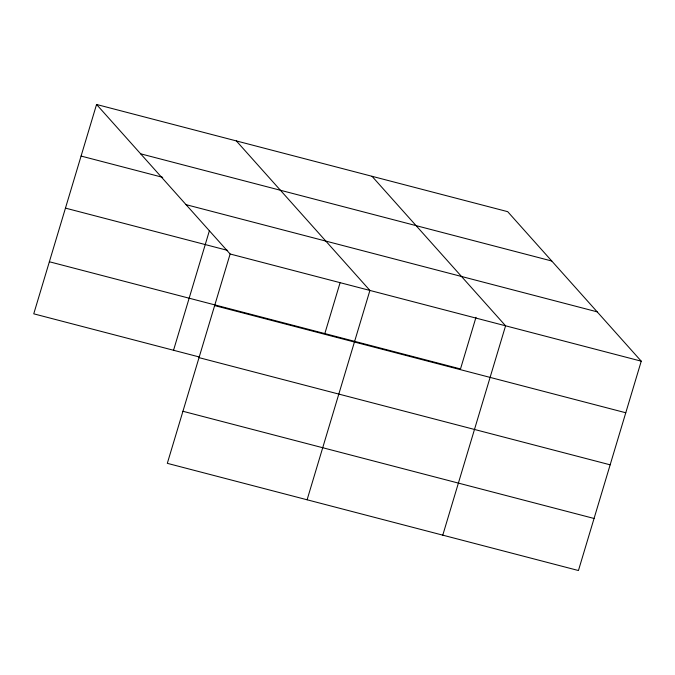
<?xml version="1.0" encoding="UTF-8"?>
<svg xmlns="http://www.w3.org/2000/svg" width="675" height="675" viewBox="0 0 675 675"><rect width="100%" height="100%" fill="white"/><g stroke="black" fill="none" stroke-linecap="round" stroke-linejoin="round"><path stroke-width="1.01" d="M96.559 104.473L230.124 253.994L167.316 463.337L578.441 570.527L641.25 361.176L507.684 211.663L96.559 104.473L33.75 313.824L199.032 356.915M173.534 350.266L209.453 230.546M324.827 333.577L340.023 282.918M307.1 499.778L369.908 290.436L236.343 140.915M475.993 317.292L460.502 368.947L49.368 261.757M442.775 535.157L505.575 325.806L372.009 176.293M140.636 153.816L551.762 261.006M81.084 156.06L162.709 177.339M186.047 204.652L597.173 311.842M65.458 208.119L227.686 250.417M230.124 253.994L641.25 361.176M214.642 305.581L625.776 412.762M199.024 357.64L610.158 464.822M182.933 411.277L594.059 518.467"/></g></svg>
